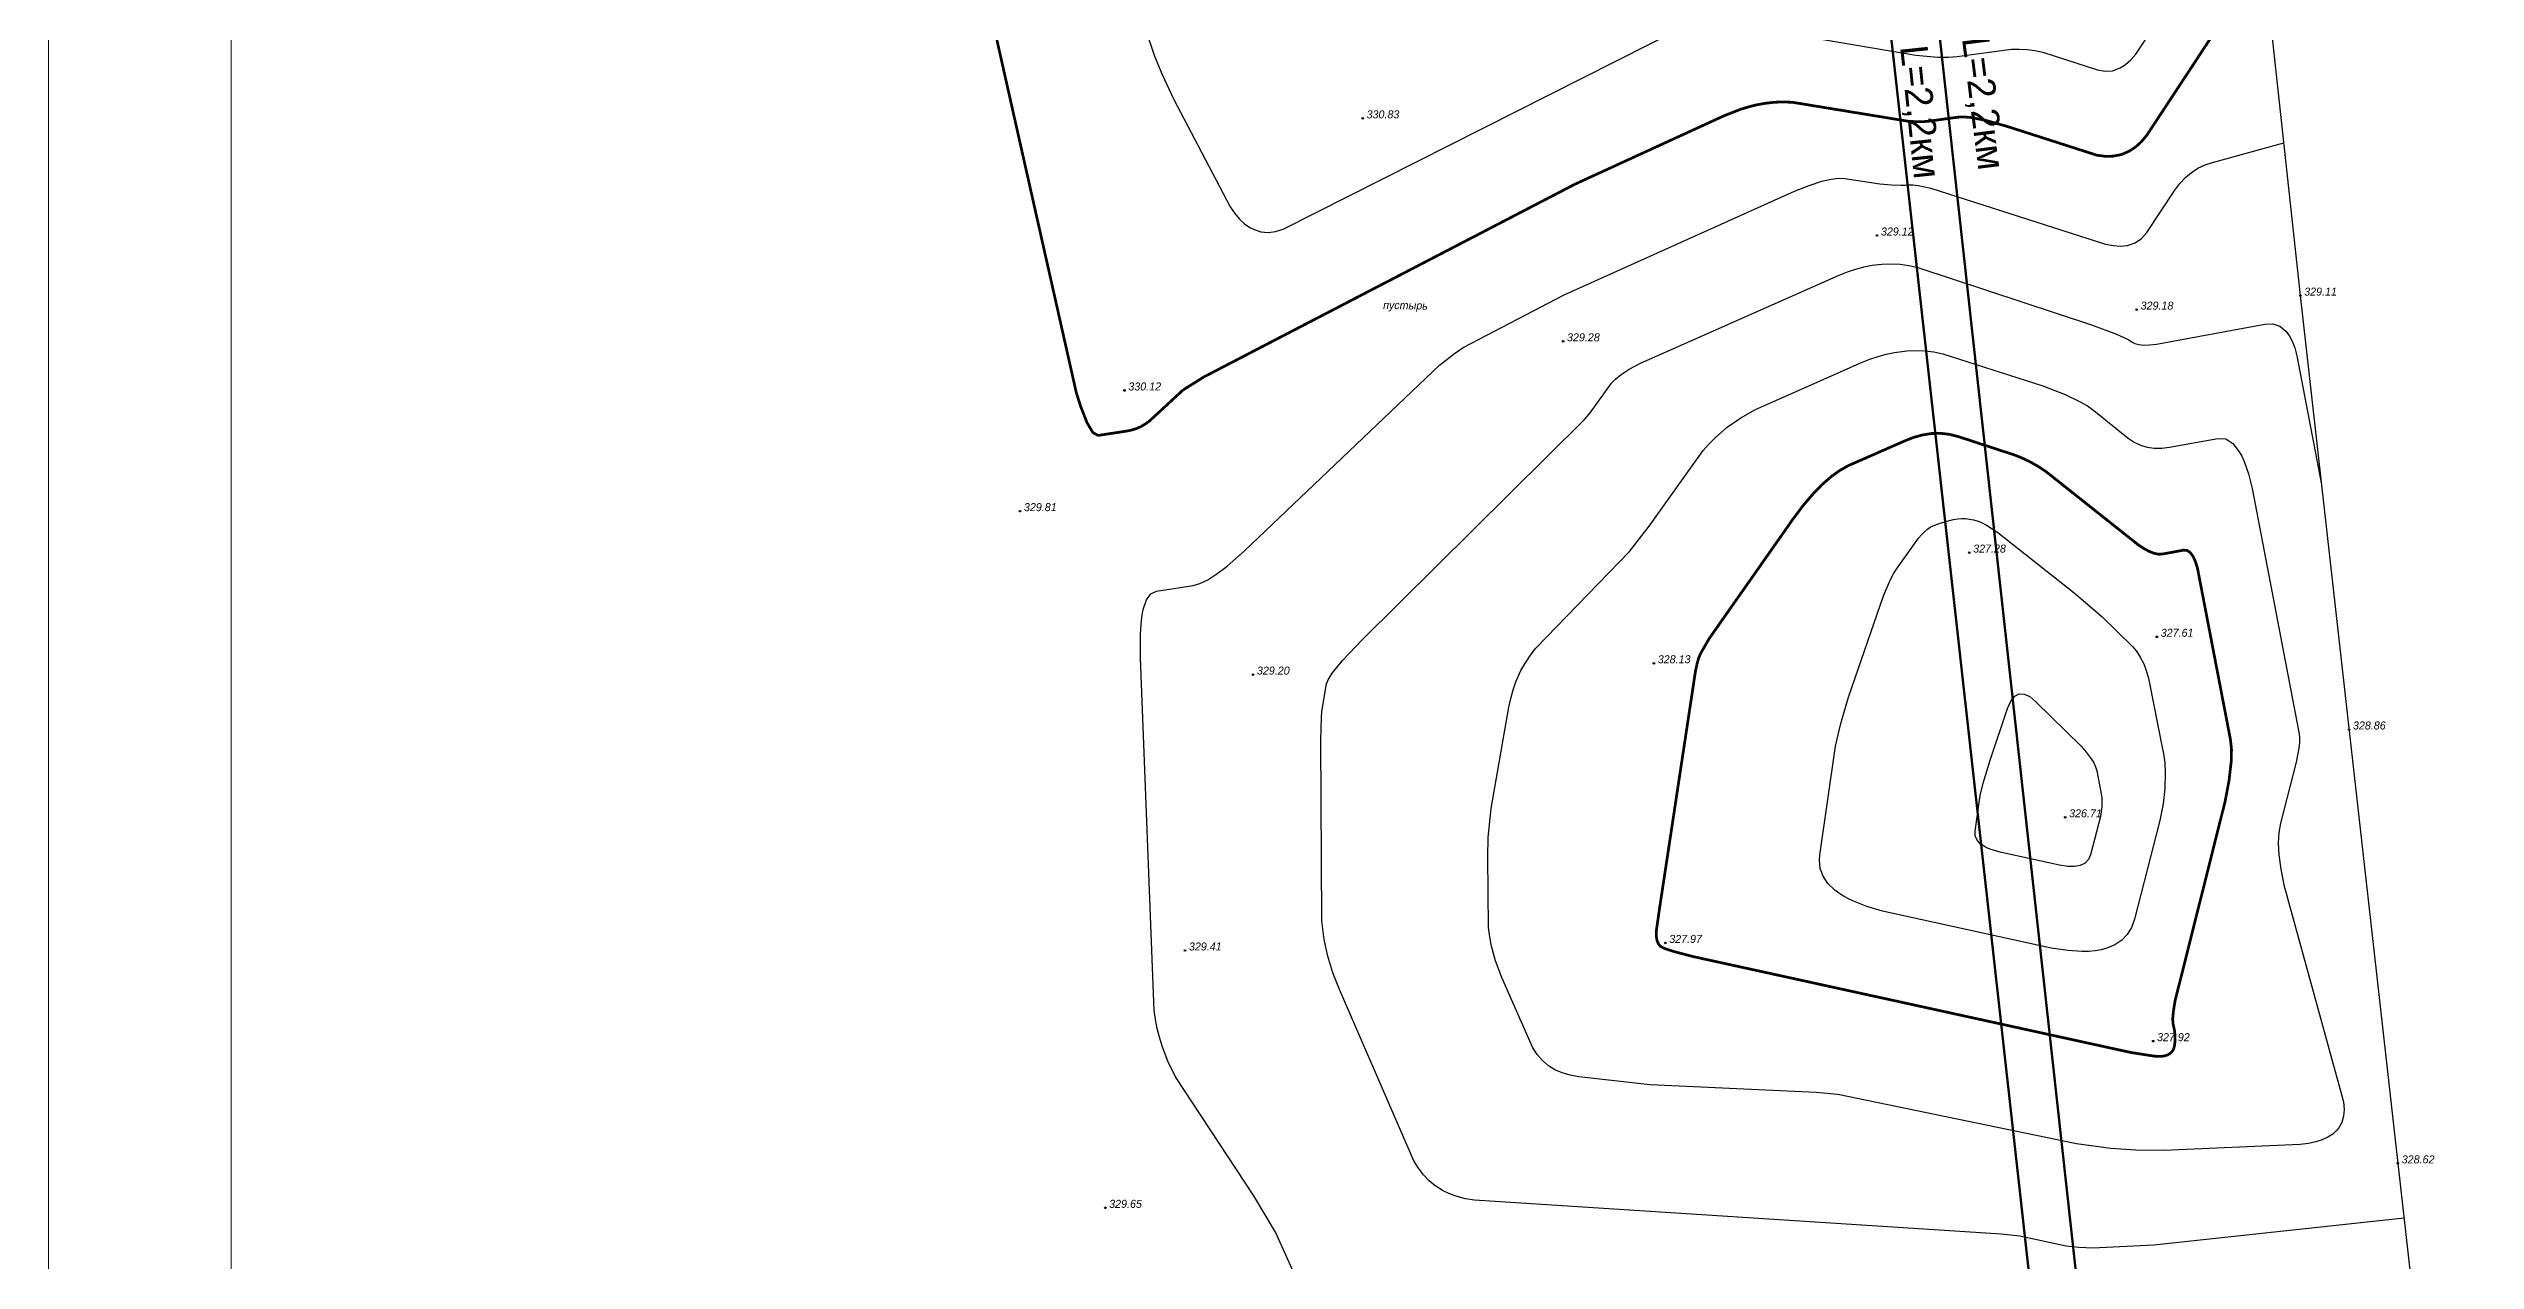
# Model space of a CAD drawing. Extents: x 108150 to 142535, y -18867 to -9422.
# Drawn here: x 139113.5 to 139379.2, y -13713.2 to -13580.5 of the extents above; entities that cross this region are included whole.
import ezdxf

# ---------------------------------------------------------------- set-up
doc = ezdxf.new("R2010")
doc.units = 0
doc.header["$MEASUREMENT"] = 0
for name, color, linetype in [('(039) Земля', 7, 'Continuous'), ('(040) Ограда', 7, 'Continuous'), ('CONTOURS-LABEL', 7, 'Continuous'), ('GEO_POINTS111', 7, 'Continuous'), ('R_Поверхность1_CNT-MAJ', 7, 'Continuous'), ('R_Поверхность1_CNT-MIN', 7, 'Continuous')]:
    doc.layers.add(name, color=color, linetype=linetype)
doc.styles.add('BM-431', font='')
doc.styles.get('BM-431').set_extended_font_data('Bm431', italic=True)
doc.linetypes.add('ОГРАДА_V_ПРОВ', pattern='A,2.5,["v",Standard,S=1,R=0,X=0,Y=0],5,["v",Standard,S=1,R=180,X=0,Y=0],2.5', length=10)

msp = doc.modelspace()

# ---------------------------------------------------------------- linework, layer by layer
at = {"layer": '(040) Ограда', "linetype": 'ОГРАДА_V_ПРОВ', "elevation": 331.432, "flags": 128}
msp.add_lwpolyline([(140189.8476, -13443.6762), (140193.3975, -13417.4134), (140089.9275, -13366.3493), (140011.0505, -13327.3708), (139994.8631, -13321.1751), (139930.108, -13298.7183), (139887.3247, -13291.2719), (139803.7556, -13277.1921), (139731.8093, -13272.4451), (139717.7462, -13270.5614), (139697.7391, -13267.9531), (139632.5805, -13266.5041), (139585.6072, -13267.5184), (139499.2672, -13277.9713), (139409.2573, -13290.6273), (139322.9944, -13306.8473), (139335.7974, -13397.3763), (139352.1444, -13535.2563), (139359.9974, -13607.5303), (139370.6814, -13702.5533), (139377.6814, -13764.7193), (139386.4634, -13843.0583), (139387.2483, -13848.7025), (139399.7605, -13946.8176)], dxfattribs=at)
at = {"color": 0, "linetype": 'Continuous', "lineweight": 13}
for p, q in [((139113.4587, -14092.4422), (139113.4587, -12894.5928)), ((139133.4587, -14087.4422), (139133.4587, -12899.5928))]:
    msp.add_line(p, q, dxfattribs=at)
at = {"layer": 'GEO_POINTS111'}
for points, elevation in [([(139257.3447, -13588.1199), (139257.3447, -13588.1199)], 330.8339), ([(139313.6552, -13600.9484), (139313.6552, -13600.9484)], 329.1192), ([(139342.0914, -13609.0633), (139342.0914, -13609.0633)], 329.182), ([(139359.9974, -13607.5303), (139359.9974, -13607.5303)], 329.105), ([(139279.2892, -13612.5355), (139279.2892, -13612.5355)], 329.2815), ([(139231.2597, -13617.9153), (139231.2597, -13617.9153)], 330.1244), ([(139219.8277, -13631.1328), (139219.8277, -13631.1328)], 329.8065), ([(139323.7574, -13635.6713), (139323.7574, -13635.6713)], 327.28), ([(139344.2937, -13644.8921), (139344.2937, -13644.8921)], 327.6124), ([(139245.3362, -13649.0303), (139245.3362, -13649.0303)], 329.2017), ([(139289.2253, -13647.7889), (139289.2253, -13647.7889)], 328.1319), ([(139365.3394, -13655.0418), (139365.3394, -13655.0418)], 328.864), ([(139334.2624, -13664.6573), (139334.2624, -13664.6573)], 326.71), ([(139237.8915, -13679.2396), (139237.8915, -13679.2396)], 329.4106), ([(139290.4756, -13678.4119), (139290.4756, -13678.4119)], 327.9681), ([(139343.8878, -13689.1714), (139343.8878, -13689.1714)], 327.9173), ([(139370.6814, -13702.5533), (139370.6814, -13702.5533)], 328.623), ([(139229.1558, -13707.4224), (139229.1558, -13707.4224)], 329.649)]:
    msp.add_lwpolyline(points, dxfattribs=dict(at, elevation=elevation))
for centre in [(139257.3447, -13588.1199, 330.8339), (139313.6552, -13600.9484, 329.1192), (139359.9974, -13607.5303, 329.105), (139342.0914, -13609.0633, 329.182), (139279.2892, -13612.5355, 329.2815), (139231.2597, -13617.9153, 330.1244), (139219.8277, -13631.1328, 329.8065), (139323.7574, -13635.6713, 327.28), (139344.2937, -13644.8921, 327.6124), (139245.3362, -13649.0303, 329.2017), (139289.2253, -13647.7889, 328.1319), (139365.3394, -13655.0418, 328.864), (139334.2624, -13664.6573, 326.71), (139237.8915, -13679.2396, 329.4106), (139290.4756, -13678.4119, 327.9681), (139343.8878, -13689.1714, 327.9173), (139370.6814, -13702.5533, 328.623), (139229.1558, -13707.4224, 329.649)]:
    msp.add_circle(centre, 0.0875, dxfattribs=at)
at = {"layer": 'R_Поверхность1_CNT-MIN', "color": 44, "elevation": 330.5}
for points in [[(139299.5455, -13578.0877), (139317.8942, -13581.2172), (139320.2992, -13581.4094), (139321.465, -13581.4156), (139322.4214, -13581.3396), (139328.3841, -13580.5539), (139329.2367, -13580.5361), (139330.09, -13580.5844), (139330.9438, -13580.6988), (139331.7983, -13580.8793), (139337.7852, -13582.8041), (139338.6307, -13582.9677), (139339.4564, -13582.899), (139340.2624, -13582.5979), (139340.8529, -13582.2205), (139341.4323, -13581.7129), (139342.0007, -13581.0751), (139347.5148, -13572.8053)], [(139233.5565, -13578.3812), (139234.5475, -13581.299), (139235.3725, -13583.3298), (139236.6176, -13585.9844), (139242.8507, -13597.8256), (139243.3491, -13598.5484), (139243.8705, -13599.1625), (139244.415, -13599.6678), (139244.9824, -13600.0645), (139245.4585, -13600.3058), (139246.2016, -13600.5345), (139246.9788, -13600.6026), (139247.7899, -13600.5102), (139248.635, -13600.2573), (139292.4176, -13578.1497)]]:
    msp.add_lwpolyline(points, dxfattribs=at)
at = {"layer": 'R_Поверхность1_CNT-MIN', "color": 44}
for points, elevation in [([(139345.0061, -13657.6867), (139345.1534, -13658.6986), (139345.2223, -13659.7694), (139345.1779, -13661.4926), (139344.9796, -13663.1982), (139344.6303, -13665.0171), (139341.8354, -13675.8058), (139341.5131, -13676.7075), (139341.0503, -13677.4773), (139340.4472, -13678.1152), (139339.7038, -13678.6211), (139338.82, -13678.9951), (139338.1811, -13679.1652), (139337.5471, -13679.2734), (139336.8651, -13679.3365), (139336.1351, -13679.3545), (139334.5313, -13679.2554), (139332.7358, -13678.976), (139314.2691, -13674.9222), (139312.5579, -13674.4233), (139311.089, -13673.8535), (139310.4455, -13673.542), (139309.8626, -13673.2128), (139309.3403, -13672.8659), (139309.034, -13672.6314), (139308.2822, -13671.9003), (139307.75, -13671.105), (139307.4372, -13670.2455), (139307.344, -13669.3219), (139307.3855, -13668.792), (139309.1151, -13656.8569), (139309.6776, -13654.3949), (139310.5279, -13651.4985), (139314.358, -13640.4022), (139315.1319, -13638.6282), (139315.5004, -13637.9303), (139315.8471, -13637.3825), (139318.1955, -13634.1019), (139318.5241, -13633.7138), (139318.8477, -13633.3822), (139319.1665, -13633.1069), (139319.4804, -13632.8881), (139319.7895, -13632.7257), (139320.4489, -13632.4722), (139321.2009, -13632.2486), (139322.0453, -13632.0549), (139322.4882, -13631.9842), (139322.9262, -13631.9508), (139323.3594, -13631.9546), (139323.7876, -13631.9958), (139324.2111, -13632.0743), (139324.6296, -13632.1902), (139325.0907, -13632.3772), (139325.6418, -13632.6693), (139326.8731, -13633.4689), (139335.2344, -13640.0866), (139338.2571, -13642.6786), (139341.6198, -13645.9594), (139342.0731, -13646.4814), (139342.4836, -13647.1172), (139342.8514, -13647.8669), (139343.1321, -13648.5988), (139343.3815, -13649.414), (139344.9117, -13657.19)], 327.5), ([(139338.2063, -13662.0984), (139338.2666, -13662.5346), (139338.2877, -13663.0003), (139338.2693, -13663.4955), (139338.2117, -13664.0203), (139338.1147, -13664.5746), (139337.0424, -13668.7498), (139336.8132, -13669.2796), (139336.4378, -13669.6719), (139335.916, -13669.9267), (139335.2886, -13670.0411), (139334.5305, -13670.0327), (139333.6419, -13669.9016), (139327.2705, -13668.5072), (139326.3762, -13668.2691), (139325.6471, -13667.9826), (139325.083, -13667.6479), (139325.0013, -13667.5845), (139324.6147, -13667.1687), (139324.413, -13666.6989), (139324.3962, -13666.1751), (139324.946, -13662.2861), (139325.2603, -13660.9234), (139326.0372, -13658.3902), (139327.9575, -13652.7367), (139328.3104, -13651.9313), (139328.729, -13651.3995), (139329.2132, -13651.1414), (139329.7631, -13651.1569), (139330.3786, -13651.4461), (139331.0598, -13652.0089), (139336.0051, -13656.8832), (139336.5606, -13657.5133), (139337.0105, -13658.097), (139337.3547, -13658.6344), (139337.5932, -13659.1253), (139337.7261, -13659.5699), (139338.1262, -13661.677)], 327)]:
    msp.add_lwpolyline(points, close=True, dxfattribs=dict(at, elevation=elevation))

# ---------------------------------------------------------------- texts
at = {"layer": '(039) Земля', "linetype": 'Continuous', "style": 'BM-431', "width": 1}
msp.add_text('пустырь', height=0.87, rotation=359.155003, dxfattribs=at).set_placement((139259.5803, -13608.9898))
at = {"char_height": 3, "attachment_point": 1}
for s, width, insert, rotation in [('Проектный газопровод Р=1,2МПа, Ду700мм. L=2,2км', 127.777306, (139315.5195, -13495.359, 330.5), 277.09539), ('Проектный газопровод Р=1,2МПа, Ду300мм. L=2,2км', 154.405187, (139310.3182, -13496.1461, 330.5), 276.0261)]:
    msp.add_mtext_dynamic_manual_height_columns(s, width=width, gutter_width=12.5, heights=[0], dxfattribs=dict(at, insert=insert, rotation=rotation))
at = {"layer": 'GEO_POINTS111', "color": 7, "char_height": 0.876, "attachment_point": 1}
for s, insert, width in [('\\fD431|b0|i1|c0|p34;\\W1.0000000000;\\T1.0000000000;\\o\\l330.83', (139257.7716, -13587.2439, 330.8339), 4.072549), ('\\fD431|b0|i1|c0|p34;\\W1.0000000000;\\T1.0000000000;\\o\\l329.12', (139314.0821, -13600.0724, 329.1192), 3.820252), ('\\fD431|b0|i1|c0|p34;\\W1.0000000000;\\T1.0000000000;\\o\\l329.11', (139360.4242, -13606.6543, 329.105), 3.595531), ('\\fD431|b0|i1|c0|p34;\\W1.0000000000;\\T1.0000000000;\\o\\l329.18', (139342.5182, -13608.1873, 329.182), 3.832573), ('\\fD431|b0|i1|c0|p34;\\W1.0000000000;\\T1.0000000000;\\o\\l329.28', (139279.7161, -13611.6595, 329.2815), 4.067269), ('\\fD431|b0|i1|c0|p34;\\W1.0000000000;\\T1.0000000000;\\o\\l330.12', (139231.6865, -13617.0393, 330.1244), 3.772139), ('\\fD431|b0|i1|c0|p34;\\W1.0000000000;\\T1.0000000000;\\o\\l329.81', (139220.2546, -13630.2568, 329.8065), 3.866017), ('\\fD431|b0|i1|c0|p34;\\W1.0000000000;\\T1.0000000000;\\o\\l327.28', (139324.1842, -13634.7953, 327.28), 3.947574), ('\\fD431|b0|i1|c0|p34;\\W1.0000000000;\\T1.0000000000;\\o\\l327.61', (139344.7205, -13644.0161, 327.6124), 3.728134), ('\\fD431|b0|i1|c0|p34;\\W1.0000000000;\\T1.0000000000;\\o\\l328.13', (139289.6522, -13646.9129, 328.1319), 3.868364), ('\\fD431|b0|i1|c0|p34;\\W1.0000000000;\\T1.0000000000;\\o\\l329.20', (139245.7631, -13648.1543, 329.2017), 4.067269), ('\\fD431|b0|i1|c0|p34;\\W1.0000000000;\\T1.0000000000;\\o\\l328.86', (139365.7662, -13654.1658, 328.864), 4.113621), ('\\fD431|b0|i1|c0|p34;\\W1.0000000000;\\T1.0000000000;\\o\\l326.71', (139334.6892, -13663.7813, 326.71), 3.728134), ('\\fD431|b0|i1|c0|p34;\\W1.0000000000;\\T1.0000000000;\\o\\l329.41', (139238.3184, -13678.3636, 329.4106), 3.847829), ('\\fD431|b0|i1|c0|p34;\\W1.0000000000;\\T1.0000000000;\\o\\l327.97', (139290.9025, -13677.5359, 327.9681), 3.946987), ('\\fD431|b0|i1|c0|p34;\\W1.0000000000;\\T1.0000000000;\\o\\l327.92', (139344.3146, -13688.2954, 327.9173), 3.952855), ('\\fD431|b0|i1|c0|p34;\\W1.0000000000;\\T1.0000000000;\\o\\l328.62', (139371.1082, -13701.6773, 328.623), 4.090738), ('\\fD431|b0|i1|c0|p34;\\W1.0000000000;\\T1.0000000000;\\o\\l329.65', (139229.5827, -13706.5464, 329.649), 4.087218)]:
    msp.add_mtext(s, dxfattribs=dict(at, insert=insert, width=width))

# ---------------------------------------------------------------- wipeouts: each hides what was drawn before it
at = {"color": 42}
for points in [[(139216.77, -13586.5043), (139218.6147, -13586.153), (139219.353, -13590.0307), (139217.5084, -13590.382)], [(139295.1626, -13638.7605), (139293.3704, -13638.1601), (139294.6376, -13634.3771), (139296.4298, -13634.9774)]]:
    msp.add_wipeout(points, dxfattribs=at).dxf.layer = 'CONTOURS-LABEL'

# ---------------------------------------------------------------- next in the draw order: wipeouts: each hides what was drawn before it
for points in [[(139332.9088, -13592.8104), (139333.9467, -13591.2455), (139337.2363, -13593.4272), (139336.1985, -13594.9921)], [(139350.3522, -13650.6541), (139352.2098, -13650.305), (139352.9467, -13654.226), (139351.0892, -13654.5751)]]:
    msp.add_wipeout(points, dxfattribs=at).dxf.layer = 'CONTOURS-LABEL'

# ---------------------------------------------------------------- next in the draw order: linework, layer by layer
at = {"color": 5, "lineweight": 60, "elevation": 326}
msp.add_lwpolyline([(140801.1787, -13472.1263), (140732.6859, -13429.2653), (140508.6645, -13458.1742), (140121.5145, -13301.8894), (140008.5394, -13255.9467), (139894.9978, -13227.6407), (139701.0834, -13202.7773), (139605.8741, -13203.0774), (139501.6057, -13214.5407), (139285.8205, -13248.3325), (139225.0703, -13260.2035), (139246.7442, -13375.4068), (139298.7261, -13431.8258), (139344.6342, -13842.8789)], dxfattribs=at)
at = {"color": 4, "lineweight": 60}
msp.add_lwpolyline([(140798.5699, -13476.3918), (140733.7339, -13436.2883), (140507.8122, -13467.1846), (140118.8988, -13306.1506), (140005.4069, -13262.7742), (139894.0076, -13233.3311), (139700.6355, -13208.0653), (139606.0868, -13208.3889), (139503.2675, -13219.6322), (139284.0393, -13254.6173), (139231.4764, -13264.9757), (139252.444, -13373.3441), (139304.0432, -13429.4475), (139349.5096, -13842.3587)], dxfattribs=at)
at = {"layer": 'R_Поверхность1_CNT-MAJ', "color": 42, "const_width": 0.3, "elevation": 330}
msp.add_lwpolyline([(139212.4864, -13558.189), (139225.9842, -13618.1428), (139226.4583, -13619.6454), (139227.1717, -13621.4758), (139227.812, -13622.5415), (139228.3794, -13622.8424), (139231.5646, -13622.3538), (139232.0872, -13622.2445), (139232.5935, -13622.0795), (139233.0834, -13621.8588), (139233.5568, -13621.5823), (139234.0139, -13621.2502), (139237.6598, -13617.8771), (139239.9468, -13616.4403), (139280.6031, -13595.3213), (139296.9165, -13587.8342), (139298.7206, -13587.1274), (139299.6068, -13586.8567), (139300.4823, -13586.6413), (139301.3492, -13586.4808), (139302.3906, -13586.3602), (139303.4163, -13586.3218), (139304.4261, -13586.3658), (139317.0161, -13588.4285), (139317.8933, -13588.4847), (139318.637, -13588.4886), (139319.2471, -13588.4402), (139322.5071, -13587.9925), (139323.1223, -13587.9624), (139323.8814, -13588.0214), (139325.4759, -13588.32), (139327.9453, -13589.0158), (139337.7205, -13592.154), (139338.6026, -13592.2728), (139339.4391, -13592.2636), (139340.2301, -13592.1265), (139340.5625, -13592.026), (139341.2953, -13591.7007), (139341.9816, -13591.2447), (139342.6214, -13590.6579), (139343.2146, -13589.9405), (139354.5776, -13572.6564)], dxfattribs=at)
at = {"layer": 'R_Поверхность1_CNT-MAJ', "color": 42, "const_width": 0.3, "elevation": 328}
msp.add_lwpolyline([(139352.3581, -13656.1828), (139352.4664, -13657.2022), (139352.4471, -13658.4497), (139352.1994, -13660.6226), (139351.7578, -13662.9616), (139346.2844, -13684.7698), (139346.099, -13685.9385), (139346.0299, -13686.7913), (139346.0771, -13687.3282), (139346.1695, -13687.7078), (139346.2357, -13688.0885), (139346.2756, -13688.4704), (139346.2894, -13688.8534), (139346.277, -13689.2376), (139346.2384, -13689.623), (139346.1518, -13689.9786), (139345.9952, -13690.2733), (139345.7686, -13690.5073), (139345.4721, -13690.6804), (139345.1056, -13690.7927), (139344.6692, -13690.8441), (139343.9981, -13690.8102), (139341.4579, -13690.4119), (139293.462, -13679.8951), (139291.3354, -13679.3328), (139290.4132, -13679.03), (139289.9614, -13678.803), (139289.7693, -13678.5854), (139289.6259, -13678.3109), (139289.5314, -13677.9794), (139289.4858, -13677.5909), (139289.4889, -13677.1454), (139289.7707, -13675.1232), (139293.7858, -13648.6092), (139293.9737, -13647.7696), (139294.1337, -13647.203), (139294.3592, -13646.6798), (139295.2867, -13645.075), (139304.4639, -13631.9898), (139305.6134, -13630.4619), (139306.7452, -13629.1391), (139307.6895, -13628.1797), (139308.6426, -13627.35), (139309.5824, -13626.6741), (139310.5089, -13626.1522), (139316.7923, -13623.3959), (139317.7017, -13623.0458), (139318.5979, -13622.7974), (139319.4808, -13622.6509), (139319.731, -13622.6277), (139320.6787, -13622.6158), (139321.6105, -13622.726), (139322.5264, -13622.9584), (139328.8666, -13625.036), (139329.7288, -13625.4011), (139330.5606, -13625.814), (139331.3619, -13626.2748), (139332.1327, -13626.7834), (139342.2713, -13634.8301), (139342.9114, -13635.2476), (139343.4949, -13635.5564), (139344.0216, -13635.7567), (139344.4918, -13635.8484), (139344.9052, -13635.8315), (139347.216, -13635.4042), (139347.5859, -13635.4282), (139347.9256, -13635.6424), (139348.2349, -13636.0468), (139348.4922, -13636.5855), (139348.724, -13637.2845), (139352.1862, -13655.2775)], close=True, dxfattribs=at)
at = {"layer": 'R_Поверхность1_CNT-MIN', "color": 44}
for points, elevation in [([(139251.2411, -13717.6609), (139247.7945, -13710.0689), (139245.4172, -13706.1246), (139236.8649, -13693.0596), (139236.0228, -13691.3557), (139235.3815, -13689.7029), (139235.0848, -13688.74), (139234.8414, -13687.7697), (139234.6513, -13686.7919), (139234.5145, -13685.8066), (139233.0192, -13647.2456), (139233.0098, -13644.5528), (139233.1178, -13643.0966), (139233.2061, -13642.4702), (139233.3231, -13641.8868), (139233.6768, -13640.8488), (139234.1567, -13640.1849), (139234.7628, -13639.8951), (139238.7779, -13639.2792), (139239.5119, -13639.0691), (139240.3757, -13638.6443), (139241.3692, -13638.0048), (139242.4878, -13637.1541), (139244.4072, -13635.4786), (139265.7578, -13615.1498), (139267.3979, -13613.857), (139268.3448, -13613.2073), (139279.4135, -13607.4419), (139304.6258, -13596.0919), (139306.2273, -13595.4589), (139307.6049, -13595.0103), (139308.6507, -13594.7645), (139309.4743, -13594.6686), (139310.1363, -13594.7057), (139313.9765, -13595.2785), (139315.2585, -13595.4081), (139316.3096, -13595.4471), (139316.7486, -13595.4327), (139317.1298, -13595.3956), (139317.5615, -13595.3868), (139318.1519, -13595.4572), (139319.5468, -13595.7655), (139338.6728, -13601.9078), (139339.5181, -13602.0594), (139340.2932, -13602.1048), (139340.9982, -13602.044), (139341.0768, -13602.0298), (139341.919, -13601.7563), (139342.629, -13601.2827), (139343.2068, -13600.6091), (139346.2774, -13595.9672), (139346.8185, -13595.2383), (139347.4184, -13594.5991), (139348.0769, -13594.0495), (139348.7942, -13593.5896), (139349.5702, -13593.2193), (139350.4048, -13592.9386), (139358.1813, -13590.8158)], 329.5), ([(139371.3554, -13708.5396), (139343.9797, -13711.523), (139337.2701, -13711.8213), (139335.7549, -13711.7786), (139334.3787, -13711.6193), (139329.3094, -13710.5377), (139327.2507, -13710.3227), (139269.5724, -13706.5678), (139268.6087, -13706.4179), (139267.7052, -13706.1922), (139266.8618, -13705.8907), (139266.0785, -13705.5134), (139265.3553, -13705.0602), (139265.2932, -13705.0157), (139264.6113, -13704.4576), (139263.9943, -13703.8177), (139263.4422, -13703.096), (139262.955, -13702.2925), (139254.8011, -13683.503), (139254.0881, -13681.6795), (139253.535, -13679.8814), (139253.1311, -13678.0481), (139252.8805, -13676.0102), (139252.7436, -13656.1964), (139252.8192, -13653.741), (139252.8732, -13653.0765), (139253.388, -13650.0559), (139253.5865, -13649.5431), (139254.0328, -13648.8445), (139255.1265, -13647.4943), (139257.2413, -13645.2438), (139281.6266, -13621.083), (139282.2559, -13620.363), (139284.5889, -13617.1347), (139285.014, -13616.6655), (139285.6524, -13616.1544), (139286.504, -13615.6015), (139287.7428, -13614.916), (139309.5157, -13605.2975), (139310.4276, -13604.9284), (139311.3312, -13604.6233), (139312.2265, -13604.3821), (139313.1134, -13604.2047), (139314.1959, -13604.074), (139315.192, -13604.0397), (139316.1771, -13604.0896), (139317.1513, -13604.2237), (139318.1145, -13604.4421), (139337.1539, -13610.7278), (139339.8806, -13611.7616), (139340.6645, -13612.1015), (139341.2353, -13612.3858), (139341.5931, -13612.6146), (139341.9, -13612.7848), (139342.3182, -13612.8931), (139342.8477, -13612.9396), (139343.4886, -13612.9242), (139344.2408, -13612.847), (139356.135, -13610.6685), (139357.0014, -13610.6382), (139357.7624, -13610.8872), (139358.4177, -13611.4156), (139358.7884, -13611.9108), (139359.1142, -13612.5249), (139359.395, -13613.2578), (139359.6309, -13614.1097), (139362.3248, -13628.2303)], 329)]:
    msp.add_lwpolyline(points, dxfattribs=dict(at, elevation=elevation))
at = {"layer": 'R_Поверхность1_CNT-MIN', "color": 44, "elevation": 328.5}
msp.add_lwpolyline([(139359.8704, -13655.5225), (139359.916, -13655.9519), (139359.9079, -13656.4775), (139359.8461, -13657.0993), (139359.5614, -13658.6311), (139357.8402, -13665.2904), (139357.6526, -13666.3171), (139357.5891, -13667.481), (139357.65, -13668.782), (139357.8556, -13670.344), (139358.2067, -13672.0665), (139364.7264, -13695.8005), (139364.7961, -13696.6408), (139364.7336, -13697.3991), (139364.5389, -13698.0754), (139364.212, -13698.6697), (139363.9779, -13698.9593), (139363.5442, -13699.3547), (139363.0186, -13699.693), (139362.4011, -13699.9744), (139361.6918, -13700.1987), (139360.8906, -13700.3661), (139359.9975, -13700.4764), (139345.0697, -13701.1453), (139342.0105, -13701.1146), (139339.2434, -13700.9229), (139335.482, -13700.4301), (139309.3623, -13695.0263), (139306.9789, -13694.7847), (139288.8261, -13693.9531), (139281.0045, -13693.0719), (139280.0497, -13692.9109), (139279.1726, -13692.6519), (139278.3733, -13692.2947), (139277.6959, -13691.8718), (139277.0236, -13691.3017), (139276.4351, -13690.6259), (139275.9306, -13689.8442), (139272.5876, -13682.1957), (139271.8981, -13680.3759), (139271.4565, -13678.7759), (139271.2575, -13677.7452), (139271.1289, -13676.7258), (139271.031, -13668.9869), (139271.0955, -13666.8787), (139271.4227, -13663.6879), (139273.3463, -13652.5979), (139273.5488, -13651.6316), (139273.807, -13650.702), (139274.1208, -13649.8091), (139274.6746, -13648.5793), (139275.1558, -13647.7253), (139275.7001, -13646.9129), (139276.3075, -13646.1421), (139286.573, -13635.5633), (139288.6961, -13632.7683), (139294.6089, -13624.505), (139295.2757, -13623.7435), (139296.0008, -13623.0177), (139297.2649, -13621.9444), (139298.7363, -13620.9214), (139300.3657, -13619.9952), (139311.9554, -13614.8713), (139312.8676, -13614.5003), (139313.7719, -13614.1894), (139314.6684, -13613.9386), (139315.5571, -13613.7478), (139316.9349, -13613.5696), (139317.9314, -13613.5328), (139318.9175, -13613.5751), (139319.8933, -13613.6965), (139320.8588, -13613.8971), (139331.8246, -13617.4204), (139334.2437, -13618.3453), (139335.8413, -13619.1081), (139336.6966, -13619.6091), (139337.4001, -13620.1109), (139341.1656, -13623.1246), (139341.8143, -13623.5714), (139342.5055, -13623.9074), (139343.2391, -13624.1324), (139344.0151, -13624.2466), (139344.8334, -13624.2499), (139345.6942, -13624.1422), (139350.9861, -13623.1638), (139351.8333, -13623.2186), (139352.6112, -13623.7091), (139353.3197, -13624.6354), (139353.5841, -13625.1289), (139353.8374, -13625.6924), (139354.3106, -13627.0295), (139354.7392, -13628.6465), (139359.798, -13655.1411)], close=True, dxfattribs=at)

doc.saveas('drawing.dxf')
